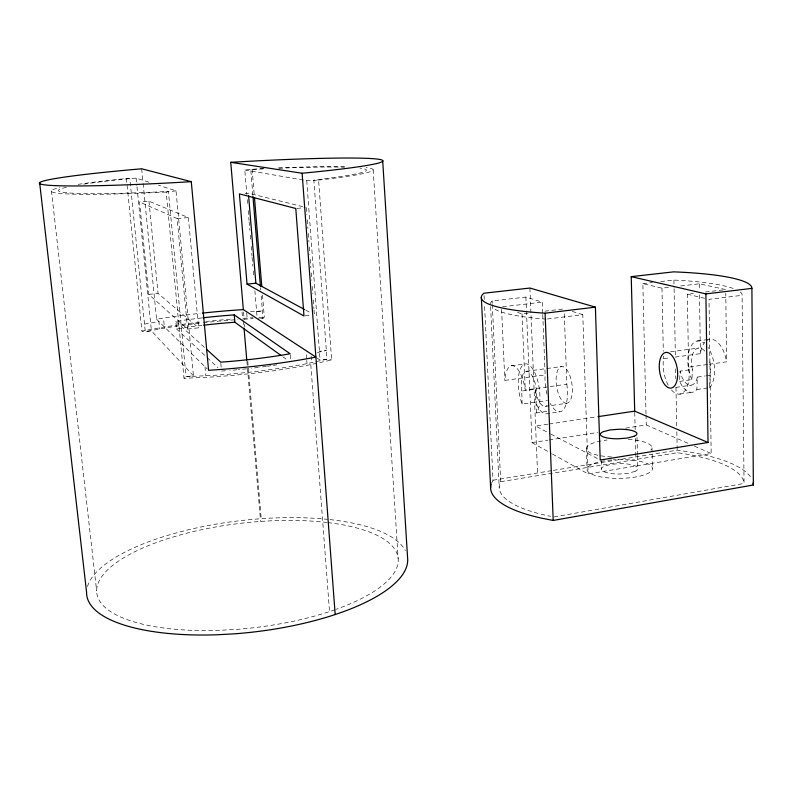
<?xml version="1.0" encoding="UTF-8"?>
<svg xmlns="http://www.w3.org/2000/svg" width="793" height="793" viewBox="0 0 793 793"><rect width="100%" height="100%" fill="white"/><g stroke="black" fill="none" stroke-linecap="round" stroke-linejoin="round"><path stroke-width="0.59" stroke-dasharray="3.96 2.97" d="M704.779 351.121A17.852 9.268 81.4 0 0 694.708 350.367A17.852 9.268 81.4 0 0 691.932 367.149L692.428 369.379L680.087 371.124L679.611 381.393A25.079 12.787 81.4 0 0 695.481 390.979L696.839 389.541L697.325 377.081L705.324 375.932M696.839 389.541L709.378 387.698L710.35 373.315A17.852 9.268 81.4 0 0 709.19 359.625M679.611 381.393L691.912 379.619L692.428 369.379M697.325 377.081L696.869 379.034A17.912 9.129 81.4 0 1 680.582 373.364L680.087 371.124M492.324 304.631L500.69 481.708L499.689 483.889A122.528 36.537 -0.7 0 0 547.378 515.668L550.679 516.302M491.601 483.195L493.018 480.241L484.493 304.294M546.744 411.408L536.465 412.925L537.367 411.666A26.219 10.289 81.8 0 0 536.078 375.694A26.219 10.289 81.8 0 0 520.783 368.051A26.219 10.289 81.8 0 0 522.131 404.053L535.572 402.12A26.119 10.507 81.8 0 0 546.347 413.787L559.878 411.795M542.709 313.235L542.273 302.143L525.878 297.068L492.146 300.944L491.075 302.183A126.117 20.301 -1.9 0 0 490.5 304.165M709.378 387.698L710.766 386.25A24.989 12.975 81.4 0 0 708 347.393M262.493 294.996L264.317 317.21L263.028 318.241L258.389 318.766M176.016 190.826L166.193 192.035L184.006 378.301L186.068 376.665L193.433 375.743L176.016 190.826L158.422 185.215M264.019 168.552A161.266 8.921 -3.8 0 0 257.943 168.84L244.789 169.97L246.851 194.602M244.789 169.97L306.742 180.616L318.608 180.11L331.652 359.953L310.797 364.572A157.163 28.102 -4.9 0 1 212.603 376.943L184.006 378.301M66.443 187.267A154.298 8.535 -3.8 0 0 163.457 191.678L168.403 191.43L186.068 376.665L213.416 375.367A150.373 26.873 -4.9 0 0 307 363.62L326.974 359.219L331.652 359.953M317.299 352.538L326.329 350.486L319.43 351.339M78.16 184.353A161.266 8.921 -3.8 0 1 122.558 178.931L126.424 178.554L141.897 331.087L162.575 327.311A157.163 28.102 -4.9 0 1 202.225 321.879M144.514 324.139L158.907 321.512L159.641 328.936M553.98 516.947L744.052 483.452L742.07 294.034A126.117 20.301 -1.9 0 0 737.411 290.268M143.127 183.47L156.568 319.222L157.956 318.994A167.571 28.984 -4.8 0 1 199.985 313.364M552.503 454.072L588.119 473.936L711.172 453.517L709.021 299.338L742.397 295.274M493.018 480.241L552.116 470.586M553.326 470.388L677.063 450.176L687.65 451.703A131.37 39.204 -0.7 0 1 750.793 477.297M500.69 481.708L677.242 452.724L683.427 453.626A122.528 36.537 -0.7 0 1 743.735 481.202L744.052 483.452M201.779 317.934A133.63 23.047 -4.8 0 0 182.221 320.461L175.818 321.443L176.542 328.907L182.935 327.906A133.462 23.82 -4.9 0 1 203.632 325.189M525.878 297.068L531.994 442.633L547.794 440.184M549.014 439.996L597.635 432.463M625.598 428.131L646.265 424.939L689.91 444.149M547.844 424.196L535.602 426.039L549.836 433.523M549.063 424.017L596.772 416.831M679.76 394.101L692.309 392.248M545.257 406.393L566.846 403.25A18.546 7.752 81.7 0 0 569.562 374.821A18.546 7.752 81.7 0 0 556.24 376.606A18.546 7.752 81.7 0 0 566.846 403.25M675.824 387.39L691.218 385.16M536.465 412.925L536.018 402.2L547.467 400.554M706.464 375.763L709.894 375.277M522.131 404.053L521.744 391.038L535.216 389.155A18.655 7.504 81.8 0 0 547.101 405.501M542.759 314.474L545.148 374.881L504.844 380.402A26.318 10.061 81.8 0 1 514.171 366.148A26.318 10.061 81.8 0 1 525.273 390.047L566.826 384.218L564.229 312.601M671.443 389.948A25.168 12.599 81.4 0 0 685.023 390.701A25.168 12.599 81.4 0 0 688.602 367.149L707.951 364.433M709.16 364.265L726.557 361.826L725.783 293.271M668.231 385.229A25.168 12.599 81.4 0 1 663.454 358.694L670.521 357.722M675.23 357.078L700.397 353.638A24.9 13.154 81.3 0 1 704.908 342.199M526.155 371.332L545.594 368.705M546.803 368.537L561.375 366.564M670.462 351.824L698.236 348.068M511.336 365.761L525.065 363.928M697.146 341.02L709.527 339.374M316.992 358.049L320.085 360.081L326.974 359.219L313.85 180.061L319.083 179.466A154.298 8.535 -3.8 0 0 359.943 168.136M547.477 318.984L582.796 314.682L588.119 473.936M517.452 312.363L522.022 313.919L528.029 313.205M544.86 311.193L564.101 308.893M688.602 367.149L687.343 294.183L693.34 293.469M705.334 292.032L725.734 289.594L699.317 283.795L678.838 286.184M502.673 306.772L542.273 302.143M645.998 413.877L642.865 283.616L661.967 288.156L669.193 287.314M642.865 283.616L652.421 282.526M660.777 281.565L673.911 280.048L680.255 280.385A126.117 20.301 -1.9 0 1 733.386 288.543M318.608 180.11L324.119 179.476A161.266 8.921 -3.8 0 0 366.148 167.66M187.564 329.055L198.587 327.806L188.367 217.589L148.965 201.204L139.528 201.967L148.757 294.372L187.564 329.055L177.136 218.551L139.528 201.967M305.136 315.852L310.906 315.198M193.433 375.743L151.413 330.929L145.268 331.623L141.897 331.087M256.625 311.609L262.433 310.965L247.812 311.669M148.757 294.372L158.045 293.41L198.587 327.806M177.136 218.551L188.367 217.589M296.949 208.371L305.186 207.667M245.007 193.433L248.368 193.165L302.807 206.686M149.034 182.231L136.128 178.118L126.216 178.94A154.298 8.535 -3.8 0 0 82.67 184.303M221.515 371.055L226.263 370.698M243.193 318.271L253.026 317.725M243.808 319.202L253.264 318.667M166.193 192.035L160.85 192.302A161.266 8.921 -3.8 0 1 59.871 187.624M258.885 317.428L264.317 317.21M260.58 318.34L263.028 318.241L261.105 294.976M126.424 178.554L129.824 178.584L145.268 331.623L165.202 327.965A150.373 26.873 -4.9 0 1 202.096 322.87M546.258 319.133L539.478 318.598A126.117 20.301 -1.9 0 1 492.968 308.041M687.343 294.183L706.613 298.763M572.278 311.431L582.796 314.682M694.39 446.122L711.172 453.517M550.937 434.098L600.212 460.019M305.701 310.122L311.124 313.057M531.994 442.633L551.422 453.467M282.823 356.751L287.819 360.339M175.818 321.443L205.139 348.028M176.542 328.907L206.22 356.721M207.122 357.564L217.916 367.684M156.568 319.222L207.151 368.884M51.436 190.776L96.637 590.864M141.679 168.79L143.008 182.241M136.128 178.118L136.872 185.512M136.991 186.742L151.413 330.929M163.745 320.689L164.468 328.094M148.965 201.204L158.045 293.41M205 366.762L205.833 375.793M220.821 363.263L221.217 367.714M243.55 312.065L244.185 319.45M244.611 324.367L244.819 326.825M247.763 361.271L261.234 518.711M243.401 320.739L243.927 326.894M246.881 361.37L260.6 521.437M242.053 311.996L242.678 319.262M246.702 312.948L247.218 319.014M252.115 169.147L254.256 195.058M252.878 195.356L250.747 169.533L256.298 169.236A154.298 8.535 -3.8 0 1 263.306 168.899M260.5 287.601L260.699 290.06M247.257 199.529L247.773 205.684M248.189 210.611L249.012 220.464M249.111 221.703L249.835 230.317M250.241 235.243L250.757 241.409M251.173 246.336L251.996 256.189M252.095 257.418L252.818 266.042M253.225 270.968L253.74 277.124M254.87 290.674L257.031 316.466M290.218 354.828L290.644 360.309M311.094 356.047L311.59 362.649M310.797 364.572L329.521 611.572M306.326 354.788L306.663 359.199M306.742 360.309L307 363.62M306.742 180.616L320.085 360.081M306.366 207.568L306.911 214.962M307.278 219.889L307.922 228.523M308.299 233.449L308.943 242.083M309.31 247.01L309.855 254.404M310.232 259.341L310.876 267.965M311.243 272.901L311.788 280.296M312.254 286.461L312.809 293.856M313.265 300.012L313.909 308.646M313.998 309.875L314.375 314.811M373.176 169.712L398.145 558.659M492.146 300.944L492.265 303.402M490.619 306.623L499.213 487.427M484.077 295.68L484.255 299.367M501.582 309.359L504.844 380.402M522.022 313.919L525.273 390.047M529.902 288.047L537.545 472.965M586.305 448.114L587.008 468.851M601.183 460.426L601.451 468.812M535.216 389.155L535.572 402.12M637.017 437.409L637.443 454.25M637.473 455.46L637.82 468.693M634.727 412.36L635.173 429.687M635.401 438.341L635.877 456.907M646.027 415.106L646.265 424.939M651.985 447.718L652.47 468.643M661.967 288.156L663.305 351.269M663.404 356.216L663.454 358.694M673.911 280.048L674.05 287.453M674.08 288.682L675.408 357.752M675.626 368.854L675.814 378.727M675.983 387.361L676.746 426.822M676.835 431.759L677.242 452.724M699.317 283.795L699.416 289.921M699.485 294.818L700.397 353.638M87.468 586.582A161.504 56.075 -6.6 0 1 166.342 535.771L179.02 532.153A161.504 56.075 -6.6 0 1 327.529 519.346M329.967 519.603A161.504 56.075 -6.6 0 1 405.352 550.659M278.977 168.225A154.298 8.535 -3.8 0 1 344.598 167.214M203.286 322.741A150.373 26.873 -4.9 0 1 237.91 319.589M327.846 522.577A151.671 52.616 -6.6 0 1 336.173 609.292M335.082 609.678A151.671 52.616 -6.6 0 1 235.63 629.454L219.205 630.346A151.671 52.616 -6.6 0 1 98.857 599.597A151.671 52.616 -6.6 0 1 170.951 537.634L182.896 534.204A151.671 52.616 -6.6 0 1 326.716 522.448M276.906 364.849A133.462 23.82 -4.9 0 1 273.268 365.395M270.928 365.742A133.462 23.82 -4.9 0 1 267.528 366.217M266.389 366.376A133.462 23.82 -4.9 0 1 259.48 367.288M258.32 367.437A133.462 23.82 -4.9 0 1 251.292 368.279M246.564 368.804A133.462 23.82 -4.9 0 1 238.227 369.657M237.028 369.776A133.462 23.82 -4.9 0 1 229.831 370.43M205.615 321.502A157.163 28.102 -4.9 0 1 232.964 318.994M278.274 167.918A161.266 8.921 -3.8 0 1 345.094 166.619M521.744 391.038A18.725 7.345 81.8 0 1 529.278 372.284A18.725 7.345 81.8 0 1 536.018 402.2M628.324 439.431A32.87 8.921 -0.9 0 1 650.775 450.057M611.651 456.937A32.87 8.921 -0.9 0 1 591.538 443.693L592.024 443.485A32.87 8.921 -0.9 0 1 607.131 440.006M604.494 460.842A32.761 9.397 -0.8 0 0 592.698 463.994L592.212 464.212A32.761 9.397 -0.8 0 0 590.646 473.679A32.761 9.397 -0.8 0 0 618.5 478.387L619.412 478.377A32.761 9.397 -0.8 0 0 647.375 473.659L647.851 473.431A32.761 9.397 -0.8 0 0 620.622 459.573L619.749 459.573A32.761 9.397 -0.8 0 0 613.356 459.831M607.745 460.376A32.761 9.397 -0.8 0 1 612.315 459.91M566.826 384.218A26.03 10.725 81.7 0 1 563.347 409.753A26.03 10.725 81.7 0 1 550.312 403.359M546.982 394.25A26.03 10.725 81.7 0 1 545.148 374.881M706.325 340.861A24.9 13.154 81.3 0 1 726.557 361.826M691.912 379.619A24.989 12.975 81.4 0 1 689.414 349.743A24.989 12.975 81.4 0 1 704.075 343.082M635.173 471.329L628.274 473.302L618.986 474.045A18.199 5.224 -0.8 0 1 603.523 471.448A18.199 5.224 -0.8 0 1 604.266 466.215L611.116 464.311L620.166 463.598A18.199 5.224 -0.8 0 1 635.173 471.329"/><path stroke-width="1.19" d="M491.224 483.978A131.37 39.204 -0.7 0 0 541.788 518.216L553.207 520.446L753.35 484.999L751.903 288.384A135.365 21.064 -2 0 0 673.614 271.86L631.228 276.638L634.697 411.131L708.03 442.484L705.889 293.896L631.228 276.638M708.03 442.484L600.212 460.019L595.404 307.149L529.902 288.047L483.958 293.212A135.365 21.064 -2 0 0 545.088 313.185L595.404 307.149M598.001 416.652L634.697 411.131M705.889 293.896L751.903 288.384M247.039 284.122L303.977 315.981L295.779 208.47L239.397 193.888L247.039 284.122L255.871 283.21L304.621 309.538M206.973 349.693L220.722 362.153L229.048 361.529A133.63 23.047 -4.8 0 0 284.509 354.729L290.129 353.737L234.232 314.9L228.919 315.287A133.63 23.047 -4.8 0 0 202.949 317.795M280.831 355.314L234.877 322.255L229.564 322.642A133.462 23.82 -4.9 0 0 203.632 325.189M191.282 181.676L174.371 182.648A171.972 8.436 -3.7 0 1 41.196 184.244A171.972 8.436 -3.7 0 1 129.437 169.88L141.679 168.79L191.282 181.676L208.589 370.291L210.522 370.182A167.571 28.984 -4.8 0 0 315.892 357.098L243.342 309.607A167.571 28.984 -4.8 0 0 202.384 313.106M230.743 162.317L302.113 173.241A171.972 8.436 -3.7 0 0 378.499 159.234A171.972 8.436 -3.7 0 0 230.743 162.317L243.342 309.607M753.013 482.937L753.35 484.999M39.65 182.826L86.576 592.282A161.504 56.075 -6.6 0 0 217.004 634.777L234.619 633.815A161.504 56.075 -6.6 0 0 407.602 557.985L382.692 160.672M244.036 328.124L246.782 360.141M234.232 314.9L234.877 322.255M254.454 197.526L261.779 286.362M252.977 196.585L260.401 286.362M248.576 195.633L255.871 283.21M302.113 173.241L335.181 614.555M481.331 297.335L490.639 487.774M545.088 313.185L553.207 520.446M634.261 436.239L627.322 438.073L617.985 438.797A18.298 4.778 -1 0 1 602.442 436.507A18.298 4.778 -1 0 1 603.205 431.709L610.095 429.935L619.194 429.231A18.298 4.778 -1 0 1 634.261 436.239M659.508 362.381A18.011 8.921 81.5 0 0 671.086 388.084A18.011 8.921 81.5 0 0 674.823 360.309A18.011 8.921 81.5 0 0 659.508 362.381"/></g></svg>
